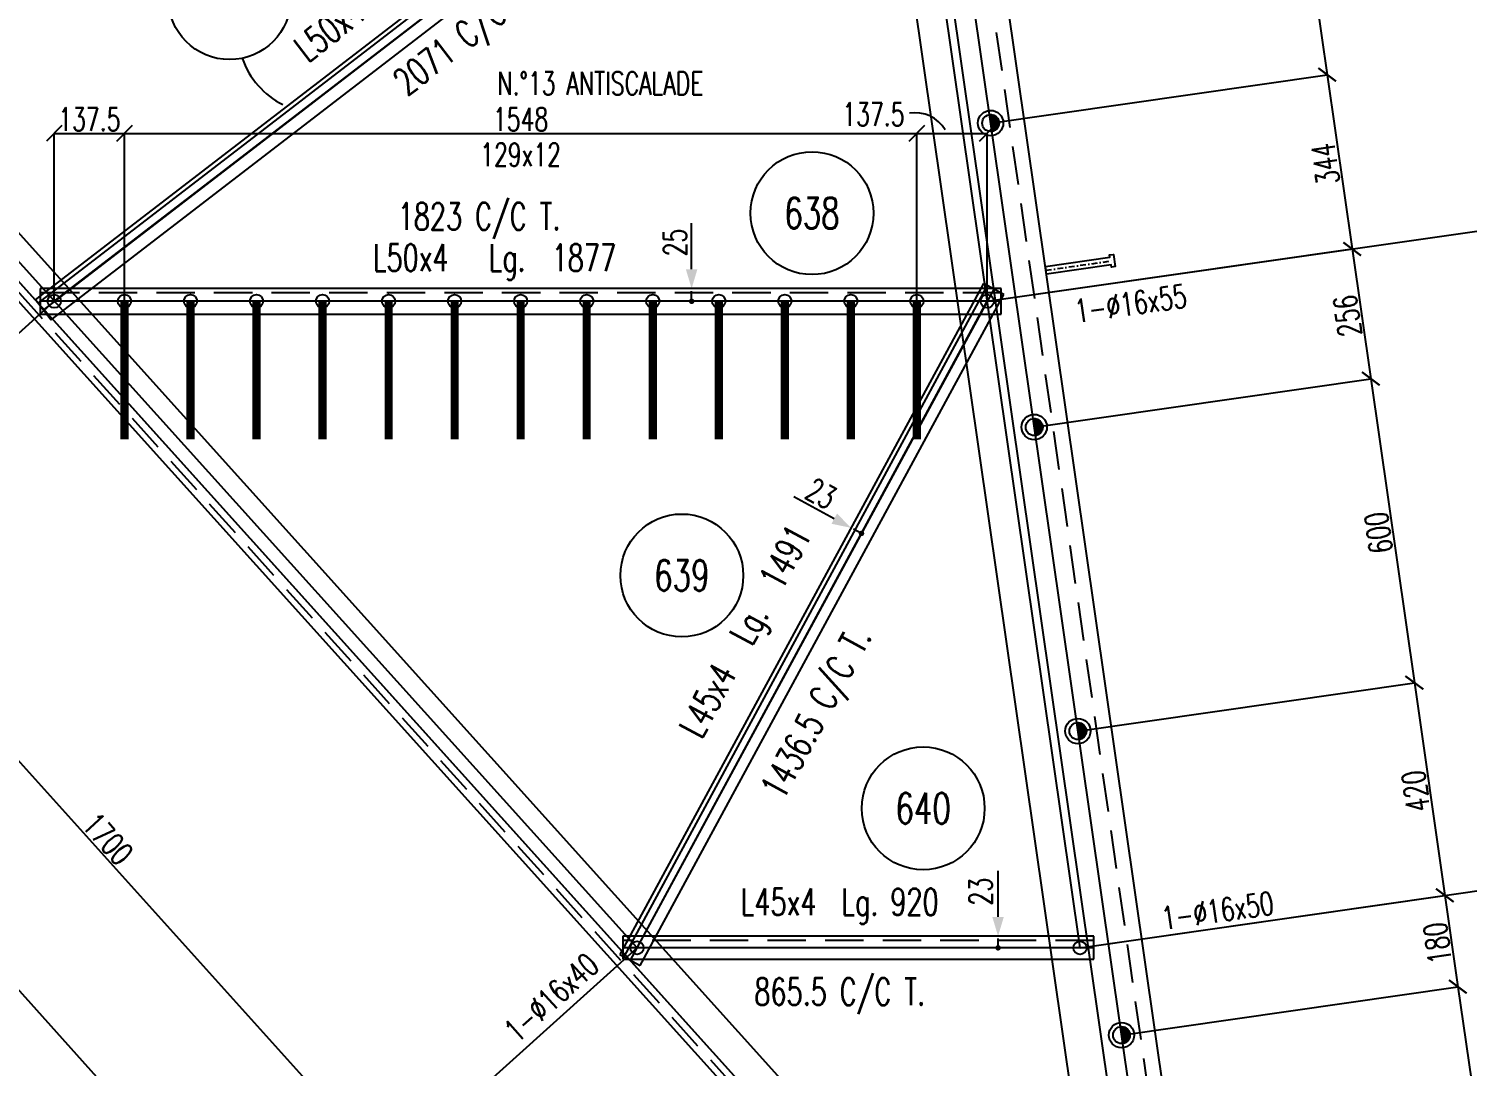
# Model space of a CAD drawing. Extents: x 72871 to 85036, y -56371 to -47761.
# Drawn here: x 77992 to 80802, y -53292 to -51265 of the extents above; entities that cross this region are included whole.
import ezdxf
from ezdxf.enums import TextEntityAlignment as Align

# ---------------------------------------------------------------- set-up
doc = ezdxf.new("R2010")
doc.units = 0
doc.header["$LTSCALE"] = 150
doc.header["$MEASUREMENT"] = 0
doc.linetypes.add('DASHDOT', pattern=[1, 0.5, -0.25, 0, -0.25])
doc.linetypes.add('DASHED', pattern=[0.75, 0.5, -0.25])
doc.layers.get('0').update_dxf_attribs({"linetype": 'CONTINUOUS'})
for name, color, linetype in [('ASSI', 3, 'CONTINUOUS'), ('BOLLINI_1', 7, 'CONTINUOUS'), ('Echelon', 3, 'CONTINUOUS'), ('FORI', 2, 'CONTINUOUS'), ('LINEA_ANG', 2, 'CONTINUOUS'), ('LS', 7, 'CONTINUOUS'), ('MZ', 6, 'DASHDOT'), ('QT_MAL', 7, 'CONTINUOUS'), ('QT_MPR', 7, 'CONTINUOUS'), ('QT_MSP', 7, 'CONTINUOUS'), ('TRAT-Y', 7, 'DASHED')]:
    doc.layers.add(name, color=color, linetype=linetype)
doc.styles.add('QUOTE', font='ROMANS8.SHX', dxfattribs={"width": 0.7})
doc.styles.add('RQL', font='ROMANS8.SHX', dxfattribs={"width": 0.7})
doc.styles.add('RS', font='ROMANS8.shx', dxfattribs={"width": 0.7})
doc.styles.get("Standard").update_dxf_attribs({"font": 'ROMANS8.SHX', "width": 0.7})
doc.dimstyles.new('FRECCE1', dxfattribs={"dimtxt": 45, "dimasz": 5, "dimexe": 0, "dimexo": 0, "dimgap": 1, "dimtad": 1, "dimdec": 0, "dimzin": 0, "dimdsep": 46, "dimtxsty": 'RS', "dimblk1": 'QUOTP', "dimblk2": 'QUOTF', "dimsah": 1, "dimcen": 0, "dimclrd": 2, "dimclre": 2, "dimclrt": 7, "dimadec": 0, "dimazin": 0, "dimtfac": 1, "dimtdec": 0, "dimtix": 1, "dimtmove": 2, "dimatfit": 3, "dimldrblk": 'QUOTP', "dimfxl": 1, "dimtolj": 1, "dimtzin": 0, "dimarcsym": 0})
doc.dimstyles.new('TRATTO', dxfattribs={"dimscale": 0, "dimtxt": 45, "dimasz": 30, "dimexe": 0, "dimexo": 0, "dimgap": 5, "dimtad": 1, "dimrnd": 0.5, "dimdsep": 46, "dimtxsty": 'RS', "dimblk1": 'OBLIQUE', "dimblk2": 'OBLIQUE', "dimsah": 1, "dimcen": 0.09, "dimclrd": 2, "dimclre": 2, "dimclrt": 7, "dimadec": 0, "dimazin": 0, "dimtfac": 1, "dimtix": 1, "dimtmove": 2, "dimatfit": 3, "dimfxl": 1, "dimtolj": 1, "dimtzin": 0, "dimarcsym": 0})

# ---------------------------------------------------------------- blocks, each defined once
blk = doc.blocks.new('ASSE98')
blk.add_line((0, 0), (1, 0))
at = {"color": 7, "style": 'QUOTE', "width": 0.5, "flags": 1}
for tag, p in [('TI', (1.38308, 6.82731)), ('DI_S', (1.38308, 6.42178)), ('D_S', (1.38308, 6.02092)), ('E_S', (1.38308, 5.68065)), ('NFORI', (1.36454, 5.29792)), ('ALAR', (1.36349, 4.93246)), ('FAM', (1.3775, 4.54645)), ('ALA', (1.38308, 4.19257)), ('DISP2', (1.38308, 3.84971)), ('DISP1', (1.38308, 3.50686)), ('PINZAF', (1.38308, 3.164)), ('PINZAI', (1.38308, 2.82114)), ('TRP', (1.38308, 2.47829)), ('NP', (1.38308, 2.13543)), ('SV', (1.38308, 1.79257)), ('PESO', (1.38308, 1.44971)), ('QUA', (1.38308, 1.10686)), ('LUN', (1.38308, 0.764)), ('PROF', (1.38308, 0.42114)), ('POS', (1.38308, 0.07829))]:
    blk.add_attdef(tag, p, '', height=0.2, dxfattribs=at)
at = {"color": 7, "flags": 1}
for tag, p in [('LAV1', (3.07431, 6.82847)), ('LAV2', (3.07431, 6.49513)), ('LAV3', (3.07431, 6.1618)), ('LAV4', (3.07431, 5.82847)), ('LAV5', (3.07431, 5.49513)), ('LAV6', (3.07431, 5.1618)), ('LAV7', (3.07431, 4.82847)), ('LAV8', (3.07431, 4.49513)), ('LAV9', (3.07431, 4.1618)), ('LAV10', (3.07431, 3.82847))]:
    blk.add_attdef(tag, p, '', height=0.2, dxfattribs=at)
blk = doc.blocks.new('16')
blk.add_circle((0, 0), 1)
blk = doc.blocks.new('_OBLIQUE')
at = {"color": 0, "linetype": 'ByBlock'}
blk.add_line((-0.5, -0.5), (0.5, 0.5), dxfattribs=at)
blk = doc.blocks.new('*D18')
at = {"layer": 'QT_MPR', "color": 2, "lineweight": -2, "transparency": 16777216}
for p, q in [((79683.3, -50534.6), (80989.9, -50347.1)), ((80989.9, -50347.1), (81171.2, -51610.2)), ((79864.6, -51797.7), (81171.2, -51610.2))]:
    blk.add_line(p, q, dxfattribs=at)
at = {"layer": 'QT_MPR', "color": 2, "lineweight": -2, "transparency": 16777216, "xscale": 30, "yscale": 30, "zscale": 30}
for p, rotation in [((80989.9, -50347.1), 98.16615670567533), ((81171.2, -51610.2), 278.1661567056753)]:
    blk.add_blockref('_OBLIQUE', p, dxfattribs=dict(at, rotation=rotation))
at = {"layer": 'QT_MPR', "color": 7, "transparency": 16777216, "insert": (81053.3, -50982.6), "char_height": 45, "attachment_point": 5, "rotation": 98.1662, "style": 'RS'}
blk.add_mtext('\\A1;1276', dxfattribs=at)
blk = doc.blocks.new('*D19')
at = {"layer": 'QT_MPR', "color": 2, "lineweight": -2, "transparency": 16777216}
for p, q in [((79864.6, -51797.7), (81171.2, -51610.2)), ((81171.2, -51610.2), (81352.4, -52873.3)), ((80045.8, -53060.8), (81352.4, -52873.3))]:
    blk.add_line(p, q, dxfattribs=at)
at = {"layer": 'QT_MPR', "color": 2, "lineweight": -2, "transparency": 16777216, "xscale": 30, "yscale": 30, "zscale": 30}
for p, rotation in [((81171.2, -51610.2), 98.16615670567533), ((81352.4, -52873.3), 278.1661567056753)]:
    blk.add_blockref('_OBLIQUE', p, dxfattribs=dict(at, rotation=rotation))
at = {"layer": 'QT_MPR', "color": 7, "transparency": 16777216, "insert": (81234.6, -52245.6), "char_height": 45, "attachment_point": 5, "rotation": 98.1662, "style": 'RS'}
blk.add_mtext('\\A1;1276', dxfattribs=at)
blk = doc.blocks.new('*D20')
at = {"layer": 'QT_MPR', "color": 2, "lineweight": -2, "transparency": 16777216}
for p, q in [((80045.8, -53060.8), (81352.4, -52873.3)), ((81352.4, -52873.3), (81534.8, -54144.3)), ((80283.6, -54323.8), (81534.8, -54144.3))]:
    blk.add_line(p, q, dxfattribs=at)
at = {"layer": 'QT_MPR', "color": 2, "lineweight": -2, "transparency": 16777216, "xscale": 30, "yscale": 30, "zscale": 30}
for p, rotation in [((81352.4, -52873.3), 98.16615670567533), ((81534.8, -54144.3), 278.1661567056753)]:
    blk.add_blockref('_OBLIQUE', p, dxfattribs=dict(at, rotation=rotation))
at = {"layer": 'QT_MPR', "color": 7, "transparency": 16777216, "insert": (81416.4, -53512.7), "char_height": 45, "attachment_point": 5, "rotation": 98.1662, "style": 'RS'}
blk.add_mtext('\\A1;1284', dxfattribs=at)
blk = doc.blocks.new('*D29')
at = {"layer": 'QT_MPR', "color": 2, "lineweight": -2, "transparency": 16777216}
for p, q in [((80045.8, -53060.8), (81055.5, -52915.9)), ((81055.5, -52915.9), (81145.5, -53543.5)), ((80151.7, -53686.1), (81145.5, -53543.5))]:
    blk.add_line(p, q, dxfattribs=at)
at = {"layer": 'QT_MPR', "color": 2, "lineweight": -2, "transparency": 16777216, "xscale": 30, "yscale": 30, "zscale": 30}
for p, rotation in [((81055.5, -52915.9), 98.16615670567533), ((81145.5, -53543.5), 278.1661567056753)]:
    blk.add_blockref('_OBLIQUE', p, dxfattribs=dict(at, rotation=rotation))
at = {"layer": 'QT_MPR', "color": 7, "transparency": 16777216, "insert": (81073.3, -53233.6), "char_height": 45, "attachment_point": 5, "rotation": 98.1662, "style": 'RS'}
blk.add_mtext('\\A1;634', dxfattribs=at)
blk = doc.blocks.new('*D50')
at = {"layer": 'QT_MPR', "color": 2, "lineweight": -2, "transparency": 16777216}
for p, q in [((76903.9, -50534.6), (76418.8, -50971.8)), ((76418.8, -50971.8), (77557.1, -52234.8)), ((78042.1, -51797.7), (77557.1, -52234.8))]:
    blk.add_line(p, q, dxfattribs=at)
at = {"layer": 'QT_MPR', "color": 2, "lineweight": -2, "transparency": 16777216, "xscale": 30, "yscale": 30, "zscale": 30}
for p, rotation in [((76418.8, -50971.8), 132.0244067077699), ((77557.1, -52234.8), 312.0244067077699)]:
    blk.add_blockref('_OBLIQUE', p, dxfattribs=dict(at, rotation=rotation))
at = {"layer": 'QT_MPR', "color": 7, "transparency": 16777216, "insert": (77008.4, -51584.9), "char_height": 45, "attachment_point": 5, "rotation": 312.0244, "style": 'RS'}
blk.add_mtext('\\A1;1700.5', dxfattribs=at)
blk = doc.blocks.new('*D51')
at = {"layer": 'QT_MPR', "color": 2, "lineweight": -2, "transparency": 16777216}
for p, q in [((78042.1, -51797.7), (77557.1, -52234.8)), ((77557.1, -52234.8), (78695.3, -53497.9)), ((79180.4, -53060.8), (78695.3, -53497.9))]:
    blk.add_line(p, q, dxfattribs=at)
at = {"layer": 'QT_MPR', "color": 2, "lineweight": -2, "transparency": 16777216, "xscale": 30, "yscale": 30, "zscale": 30}
for p, rotation in [((77557.1, -52234.8), 132.0244067077699), ((78695.3, -53497.9), 312.0244067077699)]:
    blk.add_blockref('_OBLIQUE', p, dxfattribs=dict(at, rotation=rotation))
at = {"layer": 'QT_MPR', "color": 7, "transparency": 16777216, "insert": (78146.6, -52848), "char_height": 45, "attachment_point": 5, "rotation": 312.0244, "style": 'RS'}
blk.add_mtext('\\A1;1700', dxfattribs=at)
blk = doc.blocks.new('*D52')
at = {"layer": 'QT_MPR', "color": 2, "lineweight": -2, "transparency": 16777216}
for p, q in [((79180.4, -53060.8), (78695.3, -53497.9)), ((78695.3, -53497.9), (79592.2, -54493.1)), ((80057.9, -54073.4), (79592.2, -54493.1))]:
    blk.add_line(p, q, dxfattribs=at)
at = {"layer": 'QT_MPR', "color": 2, "lineweight": -2, "transparency": 16777216, "xscale": 30, "yscale": 30, "zscale": 30}
for p, rotation in [((78695.3, -53497.9), 132.0244067077699), ((79592.2, -54493.1), 312.0244067077699)]:
    blk.add_blockref('_OBLIQUE', p, dxfattribs=dict(at, rotation=rotation))
at = {"layer": 'QT_MPR', "color": 7, "transparency": 16777216, "insert": (79164.2, -53977.1), "char_height": 45, "attachment_point": 5, "rotation": 312.0244, "style": 'RS'}
blk.add_mtext('\\A1;1340', dxfattribs=at)
blk = doc.blocks.new('QUOTP')
at = {"layer": 'ASSI', "color": 2, "const_width": 1.07}
blk.add_lwpolyline([(-0.53, 0, 1), (0.53, 0, 1)], format="xyb", close=True, dxfattribs=at)
blk = doc.blocks.new('QUOTF')
at = {"layer": 'LS', "color": 2}
blk.add_line((7.5, 0), (25.5, 0), dxfattribs=at)
blk.add_solid([(7.5, 2.25), (0, 0), (7.5, -2.25)], dxfattribs=at)
blk = doc.blocks.new('*D141')
at = {"layer": 'QT_MAL', "color": 2, "lineweight": -2, "transparency": 16777216}
blk.add_line((79287.1, -51792.7), (79287.1, -51777.7), dxfattribs=at)
at = {"layer": 'QT_MAL', "color": 2, "lineweight": -2, "transparency": 16777216, "xscale": 5, "yscale": 5, "zscale": 5}
for name, p, rotation in [('QUOTF', (79287.1, -51772.7), 90), ('QUOTP', (79287.1, -51797.7), 270)]:
    blk.add_blockref(name, p, dxfattribs=dict(at, rotation=rotation))
at = {"layer": 'QT_MAL', "color": 7, "transparency": 16777216, "insert": (79254.8, -51682.9), "char_height": 45, "attachment_point": 5, "rotation": 90, "style": 'RS'}
blk.add_mtext('\\A1;25', dxfattribs=at)
blk = doc.blocks.new('*D142')
at = {"layer": 'QT_MAL', "color": 2, "lineweight": -2, "transparency": 16777216}
blk.add_line((79614.5, -52248.8), (79603.1, -52242.6), dxfattribs=at)
at = {"layer": 'QT_MAL', "color": 2, "lineweight": -2, "transparency": 16777216, "xscale": 5, "yscale": 5, "zscale": 5}
for name, p, rotation in [('QUOTF', (79598.7, -52240.3), 151.5566387081599), ('QUOTP', (79618.9, -52251.2), 331.5566387081599)]:
    blk.add_blockref(name, p, dxfattribs=dict(at, rotation=rotation))
at = {"layer": 'QT_MAL', "color": 7, "transparency": 16777216, "insert": (79539.8, -52173.3), "char_height": 45, "attachment_point": 5, "rotation": 331.5566, "style": 'RS'}
blk.add_mtext('\\A1;23', dxfattribs=at)
blk = doc.blocks.new('*D143')
at = {"layer": 'QT_MAL', "color": 2, "lineweight": -2, "transparency": 16777216}
blk.add_line((79885.7, -53055.8), (79885.7, -53042.8), dxfattribs=at)
at = {"layer": 'QT_MAL', "color": 2, "lineweight": -2, "transparency": 16777216, "xscale": 5, "yscale": 5, "zscale": 5}
for name, p, rotation in [('QUOTF', (79885.7, -53037.8), 90.0000000000005), ('QUOTP', (79885.7, -53060.8), 270.0000000000005)]:
    blk.add_blockref(name, p, dxfattribs=dict(at, rotation=rotation))
at = {"layer": 'QT_MAL', "color": 7, "transparency": 16777216, "insert": (79851.7, -52951.1), "char_height": 45, "attachment_point": 5, "rotation": 90, "style": 'RS'}
blk.add_mtext('\\A1;23', dxfattribs=at)
blk = doc.blocks.new('xxx')
blk.add_circle((0, 0), 8)
at = {"color": 3, "style": 'RQL', "width": 0.7}
blk.add_attdef('POS', text='', height=4, dxfattribs=at).set_placement((0, 0), align=Align.MIDDLE)
at = {"color": 3, "style": 'RQL', "width": 0.7, "flags": 1}
blk.add_attdef('POS1', (-0.39, -5.42), '', height=2, dxfattribs=at)
at = {"style": 'RQL', "width": 0.7, "flags": 1}
blk.add_attdef('TIPO', (-0.39, -8.66), '', height=2, dxfattribs=at)
blk = doc.blocks.new('*D63')
at = {"layer": 'LS', "color": 2, "lineweight": -2, "transparency": 16777216}
for p, q in [((82374.4, -49271.5), (83378.9, -49271.5)), ((83378.9, -54323.8), (83378.9, -49271.5)), ((80283.6, -54323.8), (83378.9, -54323.8))]:
    blk.add_line(p, q, dxfattribs=at)
at = {"layer": 'LS', "color": 2, "lineweight": -2, "transparency": 16777216, "xscale": 30, "yscale": 30, "zscale": 30}
for p, rotation in [((83378.9, -49271.5), 90), ((83378.9, -54323.8), 270)]:
    blk.add_blockref('_OBLIQUE', p, dxfattribs=dict(at, rotation=rotation))
at = {"layer": 'LS', "color": 7, "transparency": 16777216, "insert": (83351.4, -51797.7), "char_height": 45, "attachment_point": 5, "rotation": 90, "style": 'RS'}
blk.add_mtext('\\A1;5000', dxfattribs=at)
blk = doc.blocks.new('*D64')
at = {"layer": 'LS', "color": 2, "lineweight": -2, "transparency": 16777216}
for p, q in [((82820.6, -53060.8), (83078.9, -53060.8)), ((83078.9, -54323.8), (83078.9, -53060.8)), ((80283.6, -54323.8), (83078.9, -54323.8))]:
    blk.add_line(p, q, dxfattribs=at)
at = {"layer": 'LS', "color": 2, "lineweight": -2, "transparency": 16777216, "xscale": 30, "yscale": 30, "zscale": 30}
for p, rotation in [((83078.9, -53060.8), 90), ((83078.9, -54323.8), 270)]:
    blk.add_blockref('_OBLIQUE', p, dxfattribs=dict(at, rotation=rotation))
at = {"layer": 'LS', "color": 7, "transparency": 16777216, "insert": (83051.4, -53692.3), "char_height": 45, "attachment_point": 5, "rotation": 90, "style": 'RS'}
blk.add_mtext('\\A1;1250', dxfattribs=at)
blk = doc.blocks.new('*D71')
at = {"layer": 'QT_MPR', "color": 2, "lineweight": -2, "transparency": 16777216}
for p, q in [((76888.9, -52897.5), (77364.3, -52469.1)), ((77364.3, -52469.1), (78442.3, -53665.3)), ((77966.9, -54093.8), (78442.3, -53665.3))]:
    blk.add_line(p, q, dxfattribs=at)
at = {"layer": 'QT_MPR', "color": 2, "lineweight": -2, "transparency": 16777216, "xscale": 30, "yscale": 30, "zscale": 30}
for p, rotation in [((77364.3, -52469.1), 132.0244067077686), ((78442.3, -53665.3), 312.0244067077685)]:
    blk.add_blockref('_OBLIQUE', p, dxfattribs=dict(at, rotation=rotation))
at = {"layer": 'QT_MPR', "color": 7, "transparency": 16777216, "insert": (77923.8, -53048.8), "char_height": 45, "attachment_point": 5, "rotation": 312.0244, "style": 'RS'}
blk.add_mtext('\\A1;1610', dxfattribs=at)
blk = doc.blocks.new('bull')
at = {"style": 'RS', "width": 0.7, "flags": 1}
for tag, p in [('NN', (-12.25, 0)), ('DIAMETRO', (0, -4.86)), ('SERRAGGIO', (0, -9.71)), ('LUNGHEZZA', (0, -14.57)), ('NB', (0, -19.43)), ('TIPO', (0, -24.12)), ('EL', (-0.14, -29))]:
    blk.add_attdef(tag, p, '', height=3, dxfattribs=at)
at = {"style": 'RS', "width": 0.7}
blk.add_attdef('BULLONE', (0, 0), '', height=3, dxfattribs=at)
blk = doc.blocks.new('*D104')
at = {"layer": 'QT_MPR', "color": 2, "lineweight": -2, "transparency": 16777216}
for p, q in [((78042.1, -51797.7), (78042.1, -51469.6)), ((78042.1, -51469.6), (78179.1, -51469.6)), ((78179.1, -51797.7), (78179.1, -51469.6))]:
    blk.add_line(p, q, dxfattribs=at)
at = {"layer": 'QT_MPR', "color": 2, "lineweight": -2, "transparency": 16777216, "xscale": 30, "yscale": 30, "zscale": 30, "rotation": 180}
blk.add_blockref('_OBLIQUE', (78042.1, -51469.6), dxfattribs=at)
at = {"layer": 'QT_MPR', "color": 2, "lineweight": -2, "transparency": 16777216, "xscale": 30, "yscale": 30, "zscale": 30}
blk.add_blockref('_OBLIQUE', (78179.1, -51469.6), dxfattribs=at)
at = {"layer": 'QT_MPR', "color": 7, "transparency": 16777216, "insert": (78110.6, -51442.1), "char_height": 45, "attachment_point": 5, "style": 'RS'}
blk.add_mtext('\\A1;137.5', dxfattribs=at)
blk = doc.blocks.new('*D105')
at = {"layer": 'QT_MPR', "color": 2, "lineweight": -2, "transparency": 16777216}
for p, q in [((78179.1, -51797.7), (78179.1, -51469.6)), ((78179.1, -51469.6), (79727.1, -51469.6)), ((79727.1, -51797.7), (79727.1, -51469.6))]:
    blk.add_line(p, q, dxfattribs=at)
at = {"layer": 'QT_MPR', "color": 2, "lineweight": -2, "transparency": 16777216, "xscale": 30, "yscale": 30, "zscale": 30, "rotation": 180}
blk.add_blockref('_OBLIQUE', (78179.1, -51469.6), dxfattribs=at)
at = {"layer": 'QT_MPR', "color": 2, "lineweight": -2, "transparency": 16777216, "xscale": 30, "yscale": 30, "zscale": 30}
blk.add_blockref('_OBLIQUE', (79727.1, -51469.6), dxfattribs=at)
at = {"layer": 'QT_MPR', "color": 7, "transparency": 16777216, "insert": (78953, -51511.1), "char_height": 45, "attachment_point": 5, "style": 'RS'}
blk.add_mtext('\\A1;129x12', dxfattribs=at)
blk = doc.blocks.new('*D106')
at = {"layer": 'QT_MPR', "color": 2, "lineweight": -2, "transparency": 16777216}
for p, q in [((78179.1, -51797.7), (78179.1, -51469.6)), ((78179.1, -51469.6), (79727.1, -51469.6)), ((79727.1, -51797.7), (79727.1, -51469.6))]:
    blk.add_line(p, q, dxfattribs=at)
at = {"layer": 'QT_MPR', "color": 2, "lineweight": -2, "transparency": 16777216, "xscale": 30, "yscale": 30, "zscale": 30, "rotation": 180}
blk.add_blockref('_OBLIQUE', (78179.1, -51469.6), dxfattribs=at)
at = {"layer": 'QT_MPR', "color": 2, "lineweight": -2, "transparency": 16777216, "xscale": 30, "yscale": 30, "zscale": 30}
blk.add_blockref('_OBLIQUE', (79727.1, -51469.6), dxfattribs=at)
at = {"layer": 'QT_MPR', "color": 7, "transparency": 16777216, "insert": (78953.1, -51442.1), "char_height": 45, "attachment_point": 5, "style": 'RS'}
blk.add_mtext('\\A1;1548', dxfattribs=at)
blk = doc.blocks.new('*D107')
at = {"layer": 'QT_MPR', "color": 2, "lineweight": -2, "transparency": 16777216}
for p, q in [((79727.1, -51797.7), (79727.1, -51469.6)), ((79727.1, -51469.6), (79864.6, -51469.6)), ((79864.6, -51797.7), (79864.6, -51469.6))]:
    blk.add_line(p, q, dxfattribs=at)
at = {"layer": 'QT_MPR', "color": 2, "lineweight": -2, "transparency": 16777216, "xscale": 30, "yscale": 30, "zscale": 30, "rotation": 180}
blk.add_blockref('_OBLIQUE', (79727.1, -51469.6), dxfattribs=at)
at = {"layer": 'QT_MPR', "color": 2, "lineweight": -2, "transparency": 16777216, "xscale": 30, "yscale": 30, "zscale": 30}
blk.add_blockref('_OBLIQUE', (79864.6, -51469.6), dxfattribs=at)
at = {"layer": 'QT_MPR', "color": 7, "transparency": 16777216, "insert": (79642.3, -51432.3), "char_height": 45, "attachment_point": 5, "style": 'RS'}
blk.add_mtext('\\A1;137.5', dxfattribs=at)
blk = doc.blocks.new('P20')
at = {"color": 0}
for p, q in [((0, 0.98), (0.02, 1)), ((0, 0.94), (0.06, 1)), ((1, -0.01), (0, 0.99)), ((0, 0.89), (0.1, 0.99)), ((0, 0.85), (0.14, 0.99)), ((0, 0.8), (0.18, 0.98)), ((0, 0.76), (0.22, 0.98)), ((0, 0.71), (0.25, 0.97)), ((0, 0.67), (0.29, 0.96)), ((1, -0.05), (0, 0.95)), ((0, 0.62), (0.32, 0.95)), ((0, 0.58), (0.36, 0.93)), ((0, 0.53), (0.39, 0.92)), ((0, 0.49), (0.42, 0.91)), ((1, -0.09), (0, 0.9)), ((0, 0.44), (0.45, 0.89)), ((0, 0.4), (0.48, 0.88)), ((0.99, -0.13), (0, 0.86)), ((0, 0.35), (0.51, 0.86)), ((0, 0.31), (0.54, 0.84)), ((0, 0.26), (0.56, 0.83)), ((0.99, -0.17), (0, 0.81)), ((0, 0.22), (0.59, 0.81)), ((0, 0.17), (0.61, 0.79)), ((0.98, -0.21), (0, 0.77)), ((0, 0.13), (0.64, 0.77)), ((0, 0.08), (0.66, 0.75)), ((0, 0.04), (0.69, 0.73)), ((0.97, -0.25), (0, 0.72)), ((0, -0.01), (0.71, 0.7)), ((0.96, -0.28), (0, 0.68)), ((0, -0.05), (0.73, 0.68)), ((0, -0.1), (0.75, 0.66)), ((0.95, -0.32), (0, 0.63)), ((0, -0.14), (0.77, 0.63)), ((0, -0.19), (0.79, 0.61)), ((0.94, -0.35), (0, 0.59)), ((0, -0.23), (0.81, 0.58)), ((0, -0.28), (0.83, 0.56)), ((0.92, -0.38), (0, 0.54)), ((0, -0.32), (0.85, 0.53)), ((0.91, -0.41), (0, 0.5)), ((0, -0.36), (0.87, 0.5)), ((0, -0.41), (0.88, 0.47)), ((0.9, -0.44), (0, 0.45)), ((0, -0.45), (0.9, 0.44)), ((0.88, -0.47), (0, 0.41)), ((0, -0.5), (0.91, 0.41)), ((0, -0.54), (0.92, 0.38)), ((0.87, -0.5), (0, 0.36)), ((0, -0.59), (0.94, 0.35)), ((0.85, -0.53), (0, 0.32)), ((0, -0.63), (0.95, 0.31)), ((0, -0.68), (0.96, 0.28)), ((0.83, -0.56), (0, 0.27)), ((0, -0.72), (0.97, 0.25)), ((0.81, -0.58), (0, 0.23)), ((0, -0.77), (0.98, 0.21)), ((0.79, -0.61), (0, 0.18)), ((0, -0.81), (0.99, 0.17)), ((0.77, -0.63), (0, 0.14)), ((0, -0.86), (0.99, 0.13)), ((0.75, -0.66), (0, 0.09)), ((0, -0.9), (1, 0.09)), ((0.73, -0.68), (0, 0.05)), ((0, -0.95), (1, 0.05)), ((0.71, -0.7), (0, 0.01)), ((0, -0.99), (1, 0.01)), ((1, 0.04), (0.04, 1)), ((1, 0.09), (0.09, 1)), ((0.99, 0.14), (0.14, 0.99)), ((0.98, 0.19), (0.19, 0.98)), ((0.97, 0.25), (0.25, 0.97)), ((0.95, 0.31), (0.31, 0.95)), ((0.92, 0.38), (0.38, 0.92)), ((0.88, 0.47), (0.47, 0.88)), ((0.81, 0.59), (0.59, 0.81)), ((0.69, -0.73), (0, -0.04)), ((0.66, -0.75), (0, -0.08)), ((0.64, -0.77), (0, -0.13)), ((0.61, -0.79), (0, -0.17)), ((0.59, -0.81), (0, -0.22)), ((0.56, -0.83), (0, -0.26)), ((0.54, -0.84), (0, -0.31)), ((0.51, -0.86), (0, -0.35)), ((0.48, -0.88), (0, -0.4)), ((0.45, -0.89), (0, -0.44)), ((0.42, -0.91), (0, -0.49)), ((0.39, -0.92), (0, -0.53)), ((0.36, -0.93), (0, -0.58)), ((0.32, -0.95), (0, -0.62)), ((0.29, -0.96), (0, -0.67)), ((0.25, -0.97), (0, -0.71)), ((0.22, -0.98), (0, -0.76)), ((0.18, -0.98), (0, -0.8)), ((0.14, -0.99), (0, -0.85)), ((0.1, -0.99), (0, -0.89)), ((0.04, -1), (1, -0.04)), ((0.09, -1), (1, -0.09)), ((0.14, -0.99), (0.99, -0.14)), ((0.19, -0.98), (0.98, -0.19)), ((0.25, -0.97), (0.97, -0.25)), ((0.31, -0.95), (0.95, -0.31)), ((0.38, -0.92), (0.92, -0.38)), ((0.47, -0.88), (0.88, -0.47)), ((0.59, -0.81), (0.81, -0.59))]:
    blk.add_line(p, q, dxfattribs=at)
for radius in [1.5, 1]:
    blk.add_circle((0, 0), radius)
blk = doc.blocks.new('A$C6E393FD9')
at = {"layer": 'Echelon'}
blk.add_lwpolyline([(2.5, 0), (0, 19.8), (168.6, 41.4), (167.9, 47.2), (177.8, 48.5), (181.8, 17.1), (171.9, 15.8), (171.2, 21.6), (2.5, 0)], close=True, dxfattribs=at)
at = {"layer": 'MZ', "ltscale": 0.2}
blk.add_line((1.3, 9.9), (179.8, 32.8), dxfattribs=at)
blk = doc.blocks.new('*D114')
at = {"layer": 'QT_MSP', "color": 2, "lineweight": -2, "transparency": 16777216}
for p, q in [((79785.9, -50855.6), (80443.2, -50761.3)), ((80443.2, -50761.3), (80528.4, -51355.2)), ((79871.2, -51449.5), (80528.4, -51355.2))]:
    blk.add_line(p, q, dxfattribs=at)
at = {"layer": 'QT_MSP', "color": 2, "lineweight": -2, "transparency": 16777216, "xscale": 30, "yscale": 30, "zscale": 30}
for p, rotation in [((80443.2, -50761.3), 98.16615670567533), ((80528.4, -51355.2), 278.1661567056753)]:
    blk.add_blockref('_OBLIQUE', p, dxfattribs=dict(at, rotation=rotation))
at = {"layer": 'QT_MSP', "color": 7, "transparency": 16777216, "insert": (80458.6, -51062.1), "char_height": 45, "attachment_point": 5, "rotation": 98.1662, "style": 'RS'}
blk.add_mtext('\\A1;600', dxfattribs=at)
blk = doc.blocks.new('*D115')
at = {"layer": 'QT_MSP', "color": 2, "lineweight": -2, "transparency": 16777216}
for p, q in [((79871.2, -51449.5), (80528.4, -51355.2)), ((80528.4, -51355.2), (80577.3, -51695.4)), ((79864.6, -51797.7), (80577.3, -51695.4))]:
    blk.add_line(p, q, dxfattribs=at)
at = {"layer": 'QT_MSP', "color": 2, "lineweight": -2, "transparency": 16777216, "xscale": 30, "yscale": 30, "zscale": 30}
for p, rotation in [((80528.4, -51355.2), 98.16615670567533), ((80577.3, -51695.4), 278.1661567056753)]:
    blk.add_blockref('_OBLIQUE', p, dxfattribs=dict(at, rotation=rotation))
at = {"layer": 'QT_MSP', "color": 7, "transparency": 16777216, "insert": (80525.6, -51529.2), "char_height": 45, "attachment_point": 5, "rotation": 98.1662, "style": 'RS'}
blk.add_mtext('\\A1;344', dxfattribs=at)
blk = doc.blocks.new('*D116')
at = {"layer": 'QT_MSP', "color": 2, "lineweight": -2, "transparency": 16777216}
for p, q in [((79864.6, -51797.7), (80577.3, -51695.4)), ((80577.3, -51695.4), (80613.7, -51949.1)), ((79956.4, -52043.4), (80613.7, -51949.1))]:
    blk.add_line(p, q, dxfattribs=at)
at = {"layer": 'QT_MSP', "color": 2, "lineweight": -2, "transparency": 16777216, "xscale": 30, "yscale": 30, "zscale": 30}
for p, rotation in [((80577.3, -51695.4), 98.16615670567533), ((80613.7, -51949.1), 278.1661567056753)]:
    blk.add_blockref('_OBLIQUE', p, dxfattribs=dict(at, rotation=rotation))
at = {"layer": 'QT_MSP', "color": 7, "transparency": 16777216, "insert": (80568.2, -51826.2), "char_height": 45, "attachment_point": 5, "rotation": 98.1662, "style": 'RS'}
blk.add_mtext('\\A1;256', dxfattribs=at)
blk = doc.blocks.new('*D117')
at = {"layer": 'QT_MSP', "color": 2, "lineweight": -2, "transparency": 16777216}
for p, q in [((79956.4, -52043.4), (80613.7, -51949.1)), ((80613.7, -51949.1), (80698.9, -52543)), ((80041.6, -52637.3), (80698.9, -52543))]:
    blk.add_line(p, q, dxfattribs=at)
at = {"layer": 'QT_MSP', "color": 2, "lineweight": -2, "transparency": 16777216, "xscale": 30, "yscale": 30, "zscale": 30}
for p, rotation in [((80613.7, -51949.1), 98.16615670567533), ((80698.9, -52543), 278.1661567056753)]:
    blk.add_blockref('_OBLIQUE', p, dxfattribs=dict(at, rotation=rotation))
at = {"layer": 'QT_MSP', "color": 7, "transparency": 16777216, "insert": (80629.1, -52250), "char_height": 45, "attachment_point": 5, "rotation": 98.1662, "style": 'RS'}
blk.add_mtext('\\A1;600', dxfattribs=at)
blk = doc.blocks.new('*D118')
at = {"layer": 'QT_MSP', "color": 2, "lineweight": -2, "transparency": 16777216}
for p, q in [((80041.6, -52637.3), (80698.9, -52543)), ((80698.9, -52543), (80758.5, -52958.5)), ((80045.8, -53060.8), (80758.5, -52958.5))]:
    blk.add_line(p, q, dxfattribs=at)
at = {"layer": 'QT_MSP', "color": 2, "lineweight": -2, "transparency": 16777216, "xscale": 30, "yscale": 30, "zscale": 30}
for p, rotation in [((80698.9, -52543), 98.16615670567533), ((80758.5, -52958.5), 278.1661567056753)]:
    blk.add_blockref('_OBLIQUE', p, dxfattribs=dict(at, rotation=rotation))
at = {"layer": 'QT_MSP', "color": 7, "transparency": 16777216, "insert": (80701.5, -52754.7), "char_height": 45, "attachment_point": 5, "rotation": 98.1662, "style": 'RS'}
blk.add_mtext('\\A1;420', dxfattribs=at)
blk = doc.blocks.new('*D119')
at = {"layer": 'QT_MSP', "color": 2, "lineweight": -2, "transparency": 16777216}
for p, q in [((80045.8, -53060.8), (80758.5, -52958.5)), ((80758.5, -52958.5), (80784.1, -53136.9)), ((80126.9, -53231.2), (80784.1, -53136.9))]:
    blk.add_line(p, q, dxfattribs=at)
at = {"layer": 'QT_MSP', "color": 2, "lineweight": -2, "transparency": 16777216, "xscale": 30, "yscale": 30, "zscale": 30}
for p, rotation in [((80758.5, -52958.5), 98.16615670567533), ((80784.1, -53136.9), 278.1661567056753)]:
    blk.add_blockref('_OBLIQUE', p, dxfattribs=dict(at, rotation=rotation))
at = {"layer": 'QT_MSP', "color": 7, "transparency": 16777216, "insert": (80744.1, -53051.6), "char_height": 45, "attachment_point": 5, "rotation": 98.1662, "style": 'RS'}
blk.add_mtext('\\A1;180', dxfattribs=at)
blk = doc.blocks.new('*D120')
at = {"layer": 'QT_MSP', "color": 2, "lineweight": -2, "transparency": 16777216}
for p, q in [((80126.9, -53231.2), (80784.1, -53136.9)), ((80784.1, -53136.9), (80848.6, -53586.1)), ((80151.7, -53686.1), (80848.6, -53586.1))]:
    blk.add_line(p, q, dxfattribs=at)
at = {"layer": 'QT_MSP', "color": 2, "lineweight": -2, "transparency": 16777216, "xscale": 30, "yscale": 30, "zscale": 30}
for p, rotation in [((80784.1, -53136.9), 98.16615670567533), ((80848.6, -53586.1), 278.1661567056753)]:
    blk.add_blockref('_OBLIQUE', p, dxfattribs=dict(at, rotation=rotation))
at = {"layer": 'QT_MSP', "color": 7, "transparency": 16777216, "insert": (80789.1, -53365.4), "char_height": 45, "attachment_point": 5, "rotation": 98.1662, "style": 'RS'}
blk.add_mtext('\\A1;454', dxfattribs=at)

msp = doc.modelspace()

# ---------------------------------------------------------------- linework, layer by layer
at = {"layer": 'LINEA_ANG'}
for p, q in [((80299.967, -53972.952), (79544.292, -48706.895)), ((79366.117, -48732.463), (80121.793, -53998.52)), ((80114.562, -54042.099), (75859.556, -49320.483)), ((75775.651, -49359.75), (80096.574, -54156.578)), ((79689.468, -50498.332), (78005.454, -51794.373)), ((78010.638, -51801.109), (79694.652, -50505.068)), ((78035.949, -51833.997), (79719.963, -50537.956)), ((79891.568, -51772.684), (78014.568, -51772.684)), ((78014.568, -51772.684), (78014.568, -51822.684)), ((79857.205, -51762.988), (79147.056, -53074.007)), ((79864.678, -51767.037), (79154.53, -53078.056)), ((79186.624, -53095.44), (79896.773, -51784.421)), ((79896.773, -51784.421), (79857.205, -51762.988)), ((79891.568, -51822.684), (79891.568, -51772.684)), ((78005.454, -51794.373), (78035.949, -51833.997)), ((78014.568, -51822.684), (79891.568, -51822.684)), ((80072.818, -53037.756), (79152.818, -53037.756)), ((79152.818, -53037.756), (79152.818, -53082.756)), ((80072.818, -53082.756), (80072.818, -53037.756)), ((79147.056, -53074.007), (79186.624, -53095.44)), ((79152.818, -53082.756), (80072.818, -53082.756))]:
    msp.add_line(p, q, dxfattribs=at)
at = {"layer": 'LS', "color": 6}
for p, q in [((80239.837, -54300.168), (79439.421, -48722.331)), ((80363.23, -54878.448), (79479.016, -48716.649)), ((80045.818, -53060.756), (79489.61, -49184.725)), ((80283.642, -54323.828), (75730.642, -49271.539)), ((79180.392, -53060.756), (76903.892, -50534.612)), ((78042.142, -51797.684), (79683.318, -50534.612)), ((79864.568, -51797.684), (78030.027, -51797.684)), ((79180.392, -53060.756), (79864.568, -51797.684)), ((80045.818, -53060.756), (79168.277, -53060.756))]:
    msp.add_line(p, q, dxfattribs=at)
at = {"layer": 'LS', "color": 6, "const_width": 16}
for points in [[(78179.142, -51797.684), (78179.142, -52067.684)], [(78437.142, -51797.684), (78437.142, -52067.684)], [(78695.142, -51797.684), (78695.142, -52067.684)], [(78953.142, -51797.684), (78953.142, -52067.684)], [(79211.142, -51797.684), (79211.142, -52067.684)], [(79469.142, -51797.684), (79469.142, -52067.684)], [(79727.138, -51797.684), (79727.138, -52067.684)]]:
    msp.add_lwpolyline(points, dxfattribs=at)
at = {"layer": 'LS', "color": 2, "linetype": 'DASHED', "const_width": 16}
for points in [[(78308.142, -51797.684), (78308.142, -52067.684)], [(78566.142, -51797.684), (78566.142, -52067.684)], [(78824.142, -51797.684), (78824.142, -52067.684)], [(79082.142, -51797.684), (79082.142, -52067.684)], [(79340.142, -51797.684), (79340.142, -52067.684)], [(79598.142, -51797.684), (79598.142, -52067.684)]]:
    msp.add_lwpolyline(points, dxfattribs=at)
at = {"layer": 'LS', "color": 6}
for centre, radius, start, end in [((78559.98, -51271.038), 159.3, 199.017089, 243.371299), ((79723.697, -51497.209), 67.928, 30.472184, 99.485914)]:
    msp.add_arc(centre, radius, start, end, dxfattribs=at)
at = {"layer": 'TRAT-Y'}
for p, q in [((79514.596, -48711.156), (80270.272, -53977.213)), ((75784.281, -49351.973), (80106.231, -54147.875)), ((79891.568, -51781.184), (78014.568, -51781.184)), ((80072.818, -53046.256), (79152.818, -53046.256))]:
    msp.add_line(p, q, dxfattribs=at)

# ---------------------------------------------------------------- block references
at = {"layer": 'ASSI'}
for p, xscale, rotation in [((80299.967, -53972.952), 5320, 98.16615670567538), ((75794.681, -49342.601), 6456.000000000003, 312.0244067077698)]:
    msp.add_blockref('ASSE98', p, dxfattribs=dict(at, xscale=xscale, rotation=rotation))
ref = msp.add_blockref('ASSE98', (79704.715, -50518.144), dxfattribs=dict(at, xscale=2125, rotation=217.5823815551213))
ref.add_attrib('PROF', 'L50x4', (78536.839, -51332.861), dxfattribs={"layer": '0', "color": 2, "height": 52.5, "rotation": 37.582382, "style": 'QUOTE', "width": 0.7})
ref.add_attrib('LUN', '2125', (78786.31, -51140.865), dxfattribs={"layer": '0', "color": 2, "height": 52.5, "rotation": 37.582382, "style": 'QUOTE', "width": 0.7})
ref.add_attrib('PESO', '2071 C/C T.', (78730.806, -51398.192), dxfattribs={"layer": '0', "color": 2, "height": 52.5, "rotation": 37.582382, "style": 'QUOTE', "width": 0.7})
ref.add_attrib('SV', 'Lg.', (78688.756, -51215.944), dxfattribs={"layer": '0', "color": 2, "height": 52.5, "rotation": 37.582382, "style": 'QUOTE', "width": 0.7})
ref = msp.add_blockref('ASSE98', (79891.568, -51797.684), dxfattribs=dict(at, xscale=1877, rotation=180))
ref.add_attrib('PROF', 'L50x4', (78664.238, -51738.706), dxfattribs={"layer": '0', "color": 2, "height": 52.5, "style": 'QUOTE', "width": 0.7})
ref.add_attrib('LUN', '1877', (79013.582, -51738.706), dxfattribs={"layer": '0', "color": 2, "height": 52.5, "style": 'QUOTE', "width": 0.7})
ref.add_attrib('PESO', '1823 C/C T.', (78712.825, -51658.137), dxfattribs={"layer": '0', "color": 2, "height": 52.5, "style": 'QUOTE', "width": 0.7})
ref.add_attrib('SV', 'Lg.', (78890.482, -51738.706), dxfattribs={"layer": '0', "color": 2, "height": 52.5, "style": 'QUOTE', "width": 0.7})
ref = msp.add_blockref('ASSE98', (79877.428, -51773.943), dxfattribs=dict(at, xscale=1491, rotation=241.5566387081599))
ref.add_attrib('PROF', 'L45x4', (79305.775, -52655.02), dxfattribs={"layer": '0', "color": 2, "height": 52.5, "rotation": 61.556639, "style": 'QUOTE', "width": 0.7})
ref.add_attrib('LUN', '1491', (79462.9, -52364.949), dxfattribs={"layer": '0', "color": 2, "height": 52.5, "rotation": 61.556639, "style": 'QUOTE', "width": 0.7})
ref.add_attrib('PESO', '1436.5 C/C T.', (79465.436, -52774.22), dxfattribs={"layer": '0', "color": 2, "height": 52.5, "rotation": 61.556639, "style": 'QUOTE', "width": 0.7})
ref.add_attrib('SV', 'Lg.', (79404.269, -52473.189), dxfattribs={"layer": '0', "color": 2, "height": 52.5, "rotation": 61.556639, "style": 'QUOTE', "width": 0.7})
ref = msp.add_blockref('ASSE98', (80072.818, -53060.756), dxfattribs=dict(at, xscale=920, rotation=180.0000000000005))
ref.add_attrib('PROF', 'L45x4', (79382.818, -52997.202), dxfattribs={"layer": '0', "color": 2, "height": 52.5, "style": 'QUOTE', "width": 0.7})
ref.add_attrib('LUN', '920', (79675.218, -52997.202), dxfattribs={"layer": '0', "color": 2, "height": 52.5, "style": 'QUOTE', "width": 0.7})
ref.add_attrib('PESO', '865.5 C/C T.', (79409.451, -53172.74), dxfattribs={"layer": '0', "color": 2, "height": 52.5, "style": 'QUOTE', "width": 0.7})
ref.add_attrib('SV', 'Lg.', (79579.605, -52997.202), dxfattribs={"layer": '0', "color": 2, "height": 52.5, "style": 'QUOTE', "width": 0.7})
at = {"layer": 'BOLLINI_1', "xscale": 14.99850000000172, "yscale": 14.99850000000172, "zscale": 14.99850000000172}
for p, values in [((78384.646, -51205.534), {'POS': '637'}), ((79522.233, -51625.565), {'POS': '638'}), ((79267.981, -52333.259), {'POS': '639'}), ((79739.47, -52788.242), {'POS': '640'})]:
    msp.add_blockref('xxx', p, dxfattribs=at).add_auto_attribs(values)
at = {"layer": 'FORI'}
for name, p, xscale, yscale, zscale, rotation in [('P20', (79871.176, -51449.489), 16.5, 16.5, 16.5, 7.543052222774039), ('16', (78042.142, -51797.684), 12.99999999999999, 12.99999999999999, 12.99999999999999, 0.203488064999992), ('16', (78179.142, -51797.684), 12.99999999999999, 12.99999999999999, 12.99999999999999, 0.2034880649999921), ('16', (78308.142, -51797.684), 12.99999999999999, 12.99999999999999, 12.99999999999999, 0.2034880649999921), ('16', (78437.142, -51797.684), 12.99999999999999, 12.99999999999999, 12.99999999999999, 0.2034880649999921), ('16', (78566.142, -51797.684), 12.99999999999998, 12.99999999999998, 12.99999999999998, 0.2034880649999922), ('16', (78695.142, -51797.684), 12.99999999999999, 12.99999999999999, 12.99999999999999, 0.2034880649999921), ('16', (78824.142, -51797.684), 12.99999999999998, 12.99999999999998, 12.99999999999998, 0.2034880649999922), ('16', (78953.142, -51797.684), 12.99999999999998, 12.99999999999998, 12.99999999999998, 0.2034880649999922), ('16', (79082.142, -51797.684), 12.99999999999999, 12.99999999999999, 12.99999999999999, 0.2034880649999921), ('16', (79211.142, -51797.684), 12.99999999999998, 12.99999999999998, 12.99999999999998, 0.2034880649999922), ('16', (79340.142, -51797.684), 12.99999999999998, 12.99999999999998, 12.99999999999998, 0.2034880649999922), ('16', (79469.142, -51797.684), 12.99999999999998, 12.99999999999998, 12.99999999999998, 0.2034880649999922), ('16', (79598.142, -51797.684), 12.99999999999998, 12.99999999999998, 12.99999999999998, 0.2034880649999923), ('16', (79727.138, -51797.684), 13, 13, 13, 0.4231981800000047), ('16', (79864.568, -51797.684), 13, 13, 13, 0.4231981800000047), ('P20', (79956.403, -52043.406), 16.5, 16.5, 16.5, 7.543052222774039), ('P20', (80041.629, -52637.322), 16.5, 16.5, 16.5, 7.543052222774039), ('16', (79180.392, -53060.756), 13, 13, 13, 0.4231981800000047), ('P20', (80126.856, -53231.238), 16.5, 16.5, 16.5, 7.543052222774039)]:
    msp.add_blockref(name, p, dxfattribs=dict(at, xscale=xscale, yscale=yscale, zscale=zscale, rotation=rotation))
at = {"layer": 'FORI', "xscale": 13, "yscale": 13, "zscale": 13}
msp.add_blockref('16', (80045.818, -53060.756), dxfattribs=at)
at = {"layer": 'LS', "color": 6, "xscale": 0.75, "yscale": 0.75, "zscale": 0.75, "rotation": 0.8689474030005226}
msp.add_blockref('A$C6E393FD9', (79978.281, -51744.525), dxfattribs=at)
at = {"layer": 'LS', "color": 7, "xscale": 15, "yscale": 15, "zscale": 15}
for p, rotation, values in [((80039.13, -51840.025), 8.16615670567578, {'BULLONE': '1-%%c16x55                '}), ((80208.896, -53026.075), 8.166156705675279, {'BULLONE': '1-%%c16x50              '}), ((78946.403, -53248.334), 42.02440670777042, {'BULLONE': '1-%%c16x40                '})]:
    msp.add_blockref('bull', p, dxfattribs=dict(at, rotation=rotation)).add_auto_attribs(values)

# ---------------------------------------------------------------- texts
at = {"layer": 'QT_MPR', "color": 7, "style": 'RS', "width": 0.7}
msp.add_text('N.°13 ANTISCALADE', height=45, dxfattribs=at).set_placement((78907.788, -51394.481))

# ---------------------------------------------------------------- dimensions: what is measured, and where the dimension line sits
at = {"layer": 'LS', "color": 6}
for base, p2, text, picture, middle in [((83378.886, -49271.539), (82374.441, -49271.539), '5000', '*D63', (83351.386, -51797.684)), ((83078.886, -53060.756), (82820.605, -53060.756), '1250', '*D64', (83051.386, -53692.292))]:
    dim = msp.add_linear_dim(base=base, p1=(80283.642, -54323.828), p2=p2, angle=90, text=text, dimstyle='TRATTO', override={"dimscale": 1}, dxfattribs=at)
    dim.commit()
    dim.dimension.update_dxf_attribs({"geometry": picture, "text_midpoint": middle})
at = {"layer": 'QT_MAL'}
for base, p1, p2, angle, text, picture, middle in [((79287.131, -51772.684), (79287.131, -51797.684), (79287.131, -51772.684), 90, '25', '*D141', (79254.848, -51682.921)), ((79598.68, -52240.257), (79618.903, -52251.211), (79598.68, -52240.257), 331.556639, '23', '*D142', (79539.782, -52173.326)), ((79885.693, -53037.756), (79885.693, -53060.756), (79885.693, -53037.756), 90, '23', '*D143', (79851.71, -52951.053))]:
    dim = msp.add_linear_dim(base=base, p1=p1, p2=p2, angle=angle, text=text, dimstyle='FRECCE1', dxfattribs=at)
    dim.commit()
    dim.dimension.update_dxf_attribs({"geometry": picture, "text_midpoint": middle, "dimtype": 160})
at = {"layer": 'QT_MPR'}
for base, p1, p2, angle, text, picture, middle in [((81171.184, -51610.185), (79683.318, -50534.612), (79864.568, -51797.684), 98.166157, '1276', '*D18', (81053.338, -50982.555)), ((77557.054, -52234.833), (76903.892, -50534.612), (78042.142, -51797.684), 312.024407, '1700.5', '*D50', (77008.358, -51584.887)), ((81352.434, -52873.258), (79864.568, -51797.684), (80045.818, -53060.756), 98.166157, '1276', '*D19', (81234.588, -52245.628)), ((78695.304, -53497.905), (78042.142, -51797.684), (79180.392, -53060.756), 312.024407, '1700', '*D51', (78146.608, -52847.959)), ((78442.321, -53665.311), (76888.891, -52897.542), (77966.891, -54093.757), 312.024407, '1610', '*D71', (77923.75, -53048.793)), ((81534.825, -54144.284), (80045.818, -53060.756), (80283.642, -54323.828), 98.166157, '1284', '*D20', (81416.409, -53512.677)), ((81145.539, -53543.488), (80045.818, -53060.756), (80151.719, -53686.101), 98.166157, '634', '*D29', (81073.286, -53233.586)), ((79592.175, -54493.128), (79180.392, -53060.756), (80057.948, -54073.385), 312.024407, '1340', '*D52', (79164.168, -53977.107))]:
    dim = msp.add_linear_dim(base=base, p1=p1, p2=p2, angle=angle, text=text, dimstyle='TRATTO', override={"dimscale": 1}, dxfattribs=at)
    dim.commit()
    dim.dimension.update_dxf_attribs({"geometry": picture, "text_midpoint": middle, "dimtype": 160})
for base, p1, p2, text, picture, middle in [((78179.142, -51469.597), (78042.142, -51797.684), (78179.142, -51797.684), '137.5', '*D104', (78110.642, -51442.097)), ((79727.138, -51469.597), (78179.142, -51797.684), (79727.138, -51797.684), '1548', '*D106', (78953.14, -51442.097)), ((79864.568, -51469.597), (79727.138, -51797.684), (79864.568, -51797.684), '137.5', '*D107', (79642.305, -51432.346)), ((79727.138, -51469.597), (78179.142, -51797.684), (79727.138, -51797.684), '129x12', '*D105', (78953.04, -51511.112))]:
    dim = msp.add_linear_dim(base=base, p1=p1, p2=p2, text=text, dimstyle='TRATTO', override={"dimscale": 1}, dxfattribs=at)
    dim.commit()
    dim.dimension.update_dxf_attribs({"geometry": picture, "text_midpoint": middle, "dimtype": 160})
at = {"layer": 'QT_MSP'}
for base, p1, p2, text, picture, middle in [((80528.444, -51355.172), (79785.95, -50855.573), (79871.176, -51449.489), '600', '*D114', (80458.609, -51062.12)), ((80577.268, -51695.412), (79871.176, -51449.489), (79864.568, -51797.684), '344', '*D115', (80525.635, -51529.198)), ((80613.67, -51949.088), (79864.568, -51797.684), (79956.403, -52043.406), '256', '*D116', (80568.248, -51826.156)), ((80698.897, -52543.004), (79956.403, -52043.406), (80041.629, -52637.322), '600', '*D117', (80629.062, -52249.952)), ((80758.518, -52958.484), (80041.629, -52637.322), (80045.818, -53060.756), '420', '*D118', (80701.486, -52754.65)), ((80784.123, -53136.921), (80045.818, -53060.756), (80126.856, -53231.238), '180', '*D119', (80744.099, -53051.609)), ((80848.58, -53586.102), (80126.856, -53231.238), (80151.719, -53686.101), '454', '*D120', (80789.131, -53365.417))]:
    dim = msp.add_linear_dim(base=base, p1=p1, p2=p2, angle=98.166157, text=text, dimstyle='TRATTO', override={"dimscale": 1}, dxfattribs=at)
    dim.commit()
    dim.dimension.update_dxf_attribs({"geometry": picture, "text_midpoint": middle, "dimtype": 160})

doc.saveas('drawing.dxf')
